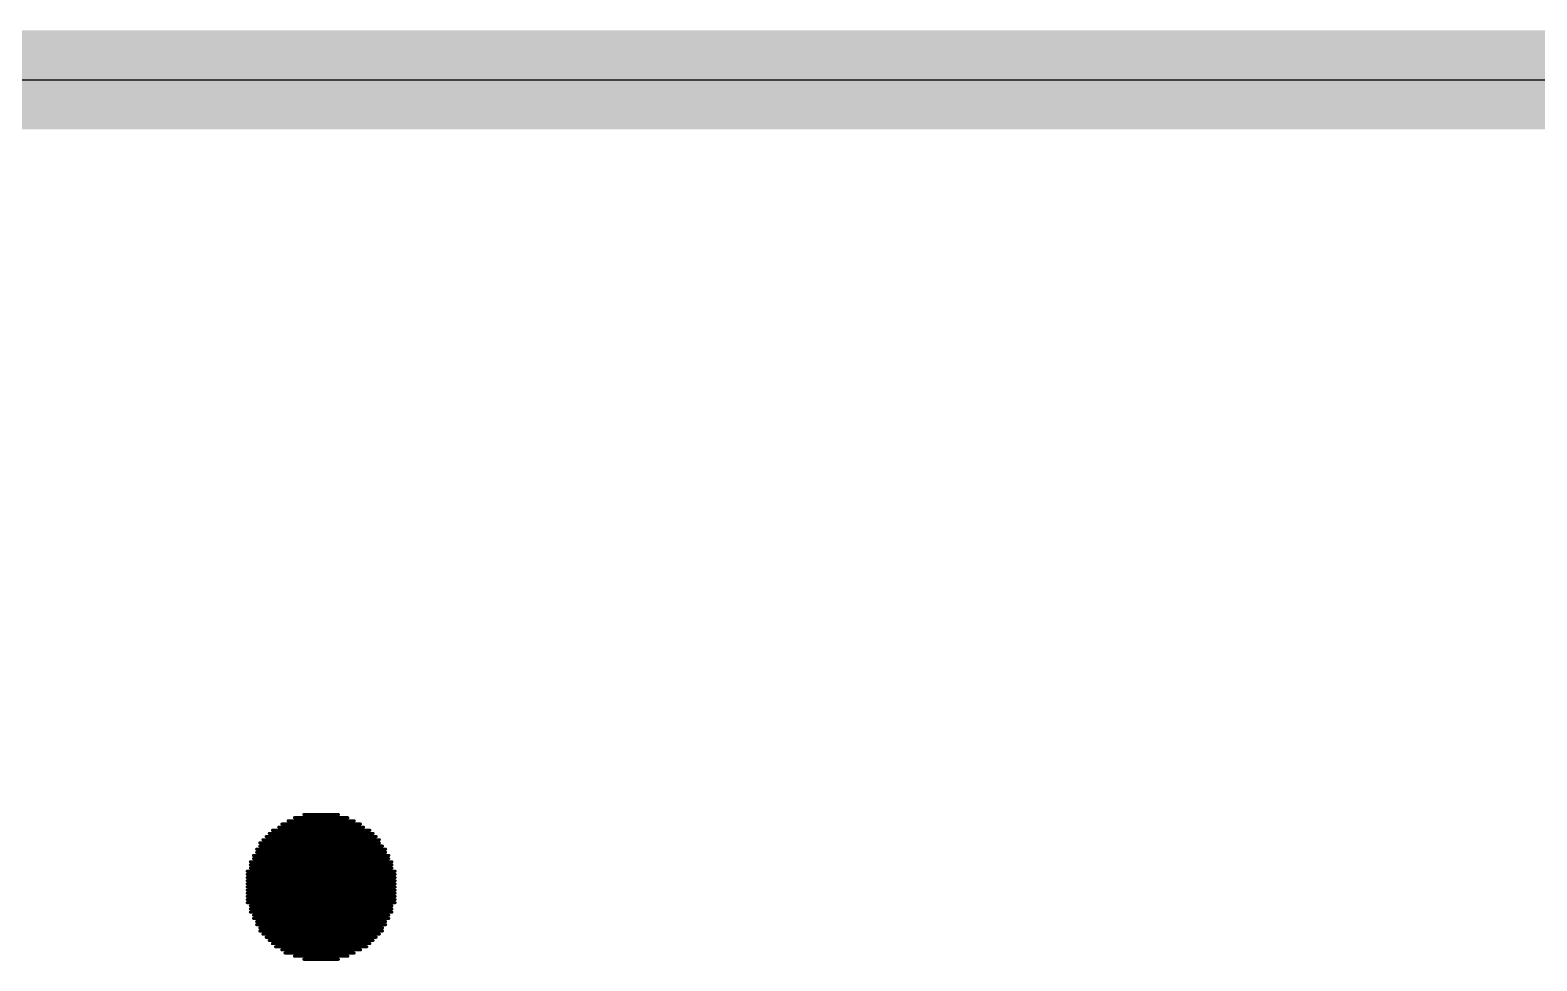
# Model space of a CAD drawing. Header units: inches. Extents: x -0.01 to 3.94, y -0.06 to 4.68.
# Drawn here: x 3.0616 to 3.1813, y 4.556 to 4.6299 of the extents above; entities that cross this region are included whole.
import ezdxf

# ---------------------------------------------------------------- set-up
doc = ezdxf.new("R2010")
doc.units = ezdxf.units.IN
doc.header["$MEASUREMENT"] = 0
for name, color, linetype in [('Board outline', 6, 'Continuous'), ('Int1 -GND)', 16, 'Continuous'), ('Int2 -PWR)', 76, 'Continuous'), ('Top Overlay', 2, 'Continuous')]:
    doc.layers.add(name, color=color, linetype=linetype)

# ---------------------------------------------------------------- blocks, each defined once
blk = doc.blocks.new('5394DE47_A0E8_4329_8464_7791B7C19310_562')
at = {"layer": 'Top Overlay'}
for points in [[(0.12856, 0.23588, 0.00025, 0.00025, 0), (0.13531, 0.23588, 0.00025, 0.00025, 0)], [(0.12881, 0.23613, 0.00025, 0.00025, 0), (0.13506, 0.23613, 0.00025, 0.00025, 0)], [(0.12931, 0.23638, 0.00025, 0.00025, 0), (0.13456, 0.23638, 0.00025, 0.00025, 0)], [(0.12981, 0.23663, 0.00025, 0.00025, 0), (0.13406, 0.23663, 0.00025, 0.00025, 0)], [(0.13056, 0.23688, 0.00025, 0.00025, 0), (0.13331, 0.23688, 0.00025, 0.00025, 0)], [(0.12706, 0.23463, 0.00025, 0.00025, 0), (0.13656, 0.23463, 0.00025, 0.00025, 0)], [(0.12731, 0.23488, 0.00025, 0.00025, 0), (0.13656, 0.23488, 0.00025, 0.00025, 0)], [(0.12756, 0.23513, 0.00025, 0.00025, 0), (0.13631, 0.23513, 0.00025, 0.00025, 0)], [(0.12781, 0.23538, 0.00025, 0.00025, 0), (0.13606, 0.23538, 0.00025, 0.00025, 0)], [(0.12806, 0.23563, 0.00025, 0.00025, 0), (0.13581, 0.23563, 0.00025, 0.00025, 0)], [(0.12656, 0.23363, 0.00025, 0.00025, 0), (0.13731, 0.23363, 0.00025, 0.00025, 0)], [(0.12656, 0.23338, 0.00025, 0.00025, 0), (0.13731, 0.23338, 0.00025, 0.00025, 0)], [(0.12681, 0.23413, 0.00025, 0.00025, 0), (0.13706, 0.23413, 0.00025, 0.00025, 0)], [(0.12681, 0.23388, 0.00025, 0.00025, 0), (0.13706, 0.23388, 0.00025, 0.00025, 0)], [(0.12706, 0.23438, 0.00025, 0.00025, 0), (0.13681, 0.23438, 0.00025, 0.00025, 0)], [(0.12606, 0.23238, 0.00025, 0.00025, 0), (0.13781, 0.23238, 0.00025, 0.00025, 0)], [(0.12631, 0.23313, 0.00025, 0.00025, 0), (0.13756, 0.23313, 0.00025, 0.00025, 0)], [(0.12631, 0.23288, 0.00025, 0.00025, 0), (0.13756, 0.23288, 0.00025, 0.00025, 0)], [(0.12631, 0.23263, 0.00025, 0.00025, 0), (0.13756, 0.23263, 0.00025, 0.00025, 0)], [(0.12606, 0.23213, 0.00025, 0.00025, 0), (0.13781, 0.23213, 0.00025, 0.00025, 0)], [(0.12606, 0.23188, 0.00025, 0.00025, 0), (0.13781, 0.23188, 0.00025, 0.00025, 0)], [(0.12606, 0.23163, 0.00025, 0.00025, 0), (0.13781, 0.23163, 0.00025, 0.00025, 0)], [(0.12606, 0.23138, 0.00025, 0.00025, 0), (0.13781, 0.23138, 0.00025, 0.00025, 0)], [(0.12606, 0.23113, 0.00025, 0.00025, 0), (0.13781, 0.23113, 0.00025, 0.00025, 0)], [(0.12606, 0.23088, 0.00025, 0.00025, 0), (0.13781, 0.23088, 0.00025, 0.00025, 0)], [(0.12606, 0.23063, 0.00025, 0.00025, 0), (0.13781, 0.23063, 0.00025, 0.00025, 0)], [(0.12606, 0.23038, 0.00025, 0.00025, 0), (0.13781, 0.23038, 0.00025, 0.00025, 0)], [(0.12606, 0.23013, 0.00025, 0.00025, 0), (0.13781, 0.23013, 0.00025, 0.00025, 0)], [(0.12606, 0.22988, 0.00025, 0.00025, 0), (0.13781, 0.22988, 0.00025, 0.00025, 0)], [(0.12631, 0.22963, 0.00025, 0.00025, 0), (0.13756, 0.22963, 0.00025, 0.00025, 0)], [(0.12631, 0.22938, 0.00025, 0.00025, 0), (0.13756, 0.22938, 0.00025, 0.00025, 0)], [(0.12631, 0.22913, 0.00025, 0.00025, 0), (0.13756, 0.22913, 0.00025, 0.00025, 0)], [(0.12656, 0.22888, 0.00025, 0.00025, 0), (0.13731, 0.22888, 0.00025, 0.00025, 0)], [(0.12656, 0.22863, 0.00025, 0.00025, 0), (0.13731, 0.22863, 0.00025, 0.00025, 0)], [(0.12681, 0.22838, 0.00025, 0.00025, 0), (0.13706, 0.22838, 0.00025, 0.00025, 0)], [(0.12681, 0.22813, 0.00025, 0.00025, 0), (0.13706, 0.22813, 0.00025, 0.00025, 0)], [(0.12706, 0.22788, 0.00025, 0.00025, 0), (0.13681, 0.22788, 0.00025, 0.00025, 0)], [(0.12706, 0.22763, 0.00025, 0.00025, 0), (0.13681, 0.22763, 0.00025, 0.00025, 0)], [(0.12731, 0.22738, 0.00025, 0.00025, 0), (0.13656, 0.22738, 0.00025, 0.00025, 0)], [(0.12756, 0.22713, 0.00025, 0.00025, 0), (0.13631, 0.22713, 0.00025, 0.00025, 0)], [(0.12781, 0.22688, 0.00025, 0.00025, 0), (0.13606, 0.22688, 0.00025, 0.00025, 0)], [(0.12806, 0.22663, 0.00025, 0.00025, 0), (0.13581, 0.22663, 0.00025, 0.00025, 0)], [(0.12831, 0.22638, 0.00025, 0.00025, 0), (0.13556, 0.22638, 0.00025, 0.00025, 0)], [(0.12881, 0.22613, 0.00025, 0.00025, 0), (0.13506, 0.22613, 0.00025, 0.00025, 0)], [(0.12906, 0.22588, 0.00025, 0.00025, 0), (0.13456, 0.22588, 0.00025, 0.00025, 0)], [(0.12981, 0.22563, 0.00025, 0.00025, 0), (0.13406, 0.22563, 0.00025, 0.00025, 0)], [(0.13056, 0.22538, 0.00025, 0.00025, 0), (0.13331, 0.22538, 0.00025, 0.00025, 0)]]:
    blk.add_lwpolyline(points, format="xyseb", dxfattribs=at)
for points in [[(0.1285, 0.23588, 0.000125, 0.000125, 1), (0.12862, 0.23588, 0.000125, 0.000125, 1)], [(0.12875, 0.23613, 0.000125, 0.000125, 1), (0.12887, 0.23613, 0.000125, 0.000125, 1)], [(0.12925, 0.23638, 0.000125, 0.000125, 1), (0.12937, 0.23638, 0.000125, 0.000125, 1)], [(0.12975, 0.23663, 0.000125, 0.000125, 1), (0.12987, 0.23663, 0.000125, 0.000125, 1)], [(0.1305, 0.23688, 0.000125, 0.000125, 1), (0.13062, 0.23688, 0.000125, 0.000125, 1)], [(0.13325, 0.23688, 0.000125, 0.000125, 1), (0.13337, 0.23688, 0.000125, 0.000125, 1)], [(0.134, 0.23663, 0.000125, 0.000125, 1), (0.13412, 0.23663, 0.000125, 0.000125, 1)], [(0.1345, 0.23638, 0.000125, 0.000125, 1), (0.13462, 0.23638, 0.000125, 0.000125, 1)], [(0.135, 0.23613, 0.000125, 0.000125, 1), (0.13512, 0.23613, 0.000125, 0.000125, 1)], [(0.13525, 0.23588, 0.000125, 0.000125, 1), (0.13537, 0.23588, 0.000125, 0.000125, 1)], [(0.127, 0.23463, 0.000125, 0.000125, 1), (0.12712, 0.23463, 0.000125, 0.000125, 1)], [(0.12725, 0.23488, 0.000125, 0.000125, 1), (0.12737, 0.23488, 0.000125, 0.000125, 1)], [(0.1275, 0.23513, 0.000125, 0.000125, 1), (0.12762, 0.23513, 0.000125, 0.000125, 1)], [(0.12775, 0.23538, 0.000125, 0.000125, 1), (0.12787, 0.23538, 0.000125, 0.000125, 1)], [(0.128, 0.23563, 0.000125, 0.000125, 1), (0.12812, 0.23563, 0.000125, 0.000125, 1)], [(0.13575, 0.23563, 0.000125, 0.000125, 1), (0.13587, 0.23563, 0.000125, 0.000125, 1)], [(0.136, 0.23538, 0.000125, 0.000125, 1), (0.13612, 0.23538, 0.000125, 0.000125, 1)], [(0.13625, 0.23513, 0.000125, 0.000125, 1), (0.13637, 0.23513, 0.000125, 0.000125, 1)], [(0.1365, 0.23488, 0.000125, 0.000125, 1), (0.13662, 0.23488, 0.000125, 0.000125, 1)], [(0.1365, 0.23463, 0.000125, 0.000125, 1), (0.13662, 0.23463, 0.000125, 0.000125, 1)], [(0.1265, 0.23363, 0.000125, 0.000125, 1), (0.12662, 0.23363, 0.000125, 0.000125, 1)], [(0.1265, 0.23338, 0.000125, 0.000125, 1), (0.12662, 0.23338, 0.000125, 0.000125, 1)], [(0.12675, 0.23413, 0.000125, 0.000125, 1), (0.12687, 0.23413, 0.000125, 0.000125, 1)], [(0.12675, 0.23388, 0.000125, 0.000125, 1), (0.12687, 0.23388, 0.000125, 0.000125, 1)], [(0.127, 0.23438, 0.000125, 0.000125, 1), (0.12712, 0.23438, 0.000125, 0.000125, 1)], [(0.13675, 0.23438, 0.000125, 0.000125, 1), (0.13687, 0.23438, 0.000125, 0.000125, 1)], [(0.137, 0.23413, 0.000125, 0.000125, 1), (0.13712, 0.23413, 0.000125, 0.000125, 1)], [(0.137, 0.23388, 0.000125, 0.000125, 1), (0.13712, 0.23388, 0.000125, 0.000125, 1)], [(0.13725, 0.23363, 0.000125, 0.000125, 1), (0.13737, 0.23363, 0.000125, 0.000125, 1)], [(0.13725, 0.23338, 0.000125, 0.000125, 1), (0.13737, 0.23338, 0.000125, 0.000125, 1)], [(0.126, 0.23238, 0.000125, 0.000125, 1), (0.12612, 0.23238, 0.000125, 0.000125, 1)], [(0.12625, 0.23313, 0.000125, 0.000125, 1), (0.12637, 0.23313, 0.000125, 0.000125, 1)], [(0.12625, 0.23288, 0.000125, 0.000125, 1), (0.12637, 0.23288, 0.000125, 0.000125, 1)], [(0.12625, 0.23263, 0.000125, 0.000125, 1), (0.12637, 0.23263, 0.000125, 0.000125, 1)], [(0.1375, 0.23313, 0.000125, 0.000125, 1), (0.13762, 0.23313, 0.000125, 0.000125, 1)], [(0.1375, 0.23288, 0.000125, 0.000125, 1), (0.13762, 0.23288, 0.000125, 0.000125, 1)], [(0.1375, 0.23263, 0.000125, 0.000125, 1), (0.13762, 0.23263, 0.000125, 0.000125, 1)], [(0.13775, 0.23238, 0.000125, 0.000125, 1), (0.13787, 0.23238, 0.000125, 0.000125, 1)], [(0.126, 0.23213, 0.000125, 0.000125, 1), (0.12612, 0.23213, 0.000125, 0.000125, 1)], [(0.126, 0.23188, 0.000125, 0.000125, 1), (0.12612, 0.23188, 0.000125, 0.000125, 1)], [(0.126, 0.23163, 0.000125, 0.000125, 1), (0.12612, 0.23163, 0.000125, 0.000125, 1)], [(0.126, 0.23138, 0.000125, 0.000125, 1), (0.12612, 0.23138, 0.000125, 0.000125, 1)], [(0.126, 0.23113, 0.000125, 0.000125, 1), (0.12612, 0.23113, 0.000125, 0.000125, 1)], [(0.13775, 0.23213, 0.000125, 0.000125, 1), (0.13787, 0.23213, 0.000125, 0.000125, 1)], [(0.13775, 0.23188, 0.000125, 0.000125, 1), (0.13787, 0.23188, 0.000125, 0.000125, 1)], [(0.13775, 0.23163, 0.000125, 0.000125, 1), (0.13787, 0.23163, 0.000125, 0.000125, 1)], [(0.13775, 0.23138, 0.000125, 0.000125, 1), (0.13787, 0.23138, 0.000125, 0.000125, 1)], [(0.13775, 0.23113, 0.000125, 0.000125, 1), (0.13787, 0.23113, 0.000125, 0.000125, 1)], [(0.126, 0.23088, 0.000125, 0.000125, 1), (0.12612, 0.23088, 0.000125, 0.000125, 1)], [(0.126, 0.23063, 0.000125, 0.000125, 1), (0.12612, 0.23063, 0.000125, 0.000125, 1)], [(0.126, 0.23038, 0.000125, 0.000125, 1), (0.12612, 0.23038, 0.000125, 0.000125, 1)], [(0.126, 0.23013, 0.000125, 0.000125, 1), (0.12612, 0.23013, 0.000125, 0.000125, 1)], [(0.126, 0.22988, 0.000125, 0.000125, 1), (0.12612, 0.22988, 0.000125, 0.000125, 1)], [(0.13775, 0.23088, 0.000125, 0.000125, 1), (0.13787, 0.23088, 0.000125, 0.000125, 1)], [(0.13775, 0.23063, 0.000125, 0.000125, 1), (0.13787, 0.23063, 0.000125, 0.000125, 1)], [(0.13775, 0.23038, 0.000125, 0.000125, 1), (0.13787, 0.23038, 0.000125, 0.000125, 1)], [(0.13775, 0.23013, 0.000125, 0.000125, 1), (0.13787, 0.23013, 0.000125, 0.000125, 1)], [(0.13775, 0.22988, 0.000125, 0.000125, 1), (0.13787, 0.22988, 0.000125, 0.000125, 1)], [(0.12625, 0.22963, 0.000125, 0.000125, 1), (0.12637, 0.22963, 0.000125, 0.000125, 1)], [(0.12625, 0.22938, 0.000125, 0.000125, 1), (0.12637, 0.22938, 0.000125, 0.000125, 1)], [(0.12625, 0.22913, 0.000125, 0.000125, 1), (0.12637, 0.22913, 0.000125, 0.000125, 1)], [(0.1265, 0.22888, 0.000125, 0.000125, 1), (0.12662, 0.22888, 0.000125, 0.000125, 1)], [(0.1265, 0.22863, 0.000125, 0.000125, 1), (0.12662, 0.22863, 0.000125, 0.000125, 1)], [(0.13725, 0.22888, 0.000125, 0.000125, 1), (0.13737, 0.22888, 0.000125, 0.000125, 1)], [(0.13725, 0.22863, 0.000125, 0.000125, 1), (0.13737, 0.22863, 0.000125, 0.000125, 1)], [(0.1375, 0.22963, 0.000125, 0.000125, 1), (0.13762, 0.22963, 0.000125, 0.000125, 1)], [(0.1375, 0.22938, 0.000125, 0.000125, 1), (0.13762, 0.22938, 0.000125, 0.000125, 1)], [(0.1375, 0.22913, 0.000125, 0.000125, 1), (0.13762, 0.22913, 0.000125, 0.000125, 1)], [(0.12675, 0.22838, 0.000125, 0.000125, 1), (0.12687, 0.22838, 0.000125, 0.000125, 1)], [(0.12675, 0.22813, 0.000125, 0.000125, 1), (0.12687, 0.22813, 0.000125, 0.000125, 1)], [(0.127, 0.22788, 0.000125, 0.000125, 1), (0.12712, 0.22788, 0.000125, 0.000125, 1)], [(0.127, 0.22763, 0.000125, 0.000125, 1), (0.12712, 0.22763, 0.000125, 0.000125, 1)], [(0.13675, 0.22788, 0.000125, 0.000125, 1), (0.13687, 0.22788, 0.000125, 0.000125, 1)], [(0.13675, 0.22763, 0.000125, 0.000125, 1), (0.13687, 0.22763, 0.000125, 0.000125, 1)], [(0.137, 0.22838, 0.000125, 0.000125, 1), (0.13712, 0.22838, 0.000125, 0.000125, 1)], [(0.137, 0.22813, 0.000125, 0.000125, 1), (0.13712, 0.22813, 0.000125, 0.000125, 1)], [(0.12725, 0.22738, 0.000125, 0.000125, 1), (0.12737, 0.22738, 0.000125, 0.000125, 1)], [(0.1275, 0.22713, 0.000125, 0.000125, 1), (0.12762, 0.22713, 0.000125, 0.000125, 1)], [(0.12775, 0.22688, 0.000125, 0.000125, 1), (0.12787, 0.22688, 0.000125, 0.000125, 1)], [(0.128, 0.22663, 0.000125, 0.000125, 1), (0.12812, 0.22663, 0.000125, 0.000125, 1)], [(0.12825, 0.22638, 0.000125, 0.000125, 1), (0.12837, 0.22638, 0.000125, 0.000125, 1)], [(0.1355, 0.22638, 0.000125, 0.000125, 1), (0.13562, 0.22638, 0.000125, 0.000125, 1)], [(0.13575, 0.22663, 0.000125, 0.000125, 1), (0.13587, 0.22663, 0.000125, 0.000125, 1)], [(0.136, 0.22688, 0.000125, 0.000125, 1), (0.13612, 0.22688, 0.000125, 0.000125, 1)], [(0.13625, 0.22713, 0.000125, 0.000125, 1), (0.13637, 0.22713, 0.000125, 0.000125, 1)], [(0.1365, 0.22738, 0.000125, 0.000125, 1), (0.13662, 0.22738, 0.000125, 0.000125, 1)], [(0.12875, 0.22613, 0.000125, 0.000125, 1), (0.12887, 0.22613, 0.000125, 0.000125, 1)], [(0.129, 0.22588, 0.000125, 0.000125, 1), (0.12912, 0.22588, 0.000125, 0.000125, 1)], [(0.12975, 0.22563, 0.000125, 0.000125, 1), (0.12987, 0.22563, 0.000125, 0.000125, 1)], [(0.1305, 0.22538, 0.000125, 0.000125, 1), (0.13062, 0.22538, 0.000125, 0.000125, 1)], [(0.13325, 0.22538, 0.000125, 0.000125, 1), (0.13337, 0.22538, 0.000125, 0.000125, 1)], [(0.134, 0.22563, 0.000125, 0.000125, 1), (0.13412, 0.22563, 0.000125, 0.000125, 1)], [(0.1345, 0.22588, 0.000125, 0.000125, 1), (0.13462, 0.22588, 0.000125, 0.000125, 1)], [(0.135, 0.22613, 0.000125, 0.000125, 1), (0.13512, 0.22613, 0.000125, 0.000125, 1)]]:
    blk.add_lwpolyline(points, format="xyseb", close=True, dxfattribs=at)

msp = doc.modelspace()

# ---------------------------------------------------------------- linework, layer by layer
at = {"layer": 'Board outline'}
msp.add_lwpolyline([(0, 4.62598, 0.00787, 0.00787, 0), (3.93701, 4.62598, 0.00787, 0.00787, 0)], format="xyseb", dxfattribs=at)
at = {"layer": 'Int1 -GND)'}
msp.add_line((0, 4.62598), (3.93701, 4.62598), dxfattribs=at)
at = {"layer": 'Int2 -PWR)'}
msp.add_line((0, 4.62598), (3.93701, 4.62598), dxfattribs=at)

# ---------------------------------------------------------------- block references
at = {"rotation": 360}
msp.add_blockref('5394DE47_A0E8_4329_8464_7791B7C19310_562', (2.95276, 4.33071), dxfattribs=at)

doc.saveas('drawing.dxf')
